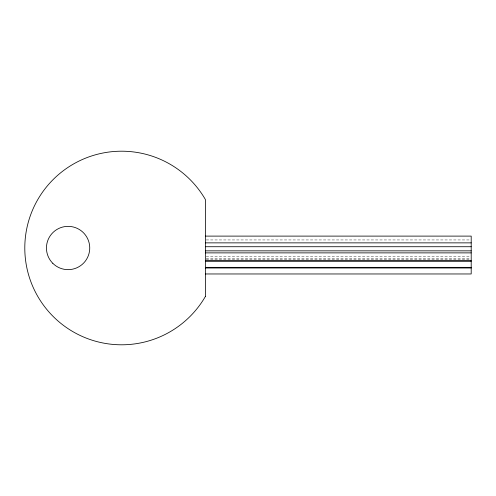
<?xml version="1.0" encoding="UTF-8"?>
<svg xmlns="http://www.w3.org/2000/svg" width="496" height="496" viewBox="0 0 496 496"><rect width="100%" height="100%" fill="white"/><g stroke="black" fill="none" stroke-linecap="round" stroke-linejoin="round"><path stroke-width="0.37" stroke-dasharray="2.48 1.86" d="M206.2 239.946L469.65 239.946M206.2 256.686L469.65 256.686M206.2 258.472L469.65 258.472M206.2 259.389L469.65 259.389"/><path stroke-width="0.74" d="M205.425 236.108L471.2 236.108L471.2 273.966L205.425 273.966M205.425 242.866L471.2 242.866M205.425 246.723L471.2 246.723M205.425 250.852L471.2 250.852M205.425 252.879L471.2 252.879M205.425 260.567L471.2 260.567M205.425 261.318L471.2 261.318M205.425 267.356L471.2 267.356M205.425 267.995L471.2 267.995M205.425 296.397L205.425 199.603A96.794 96.794 0 0 0 59.377 173.848A96.794 96.794 0 0 0 59.377 322.152A96.794 96.794 0 0 0 205.425 296.397M52.787 263.308A21.644 21.644 0 0 0 89.001 253.605A21.644 21.644 0 0 0 62.49 227.094A21.644 21.644 0 0 0 52.787 263.308"/></g></svg>
